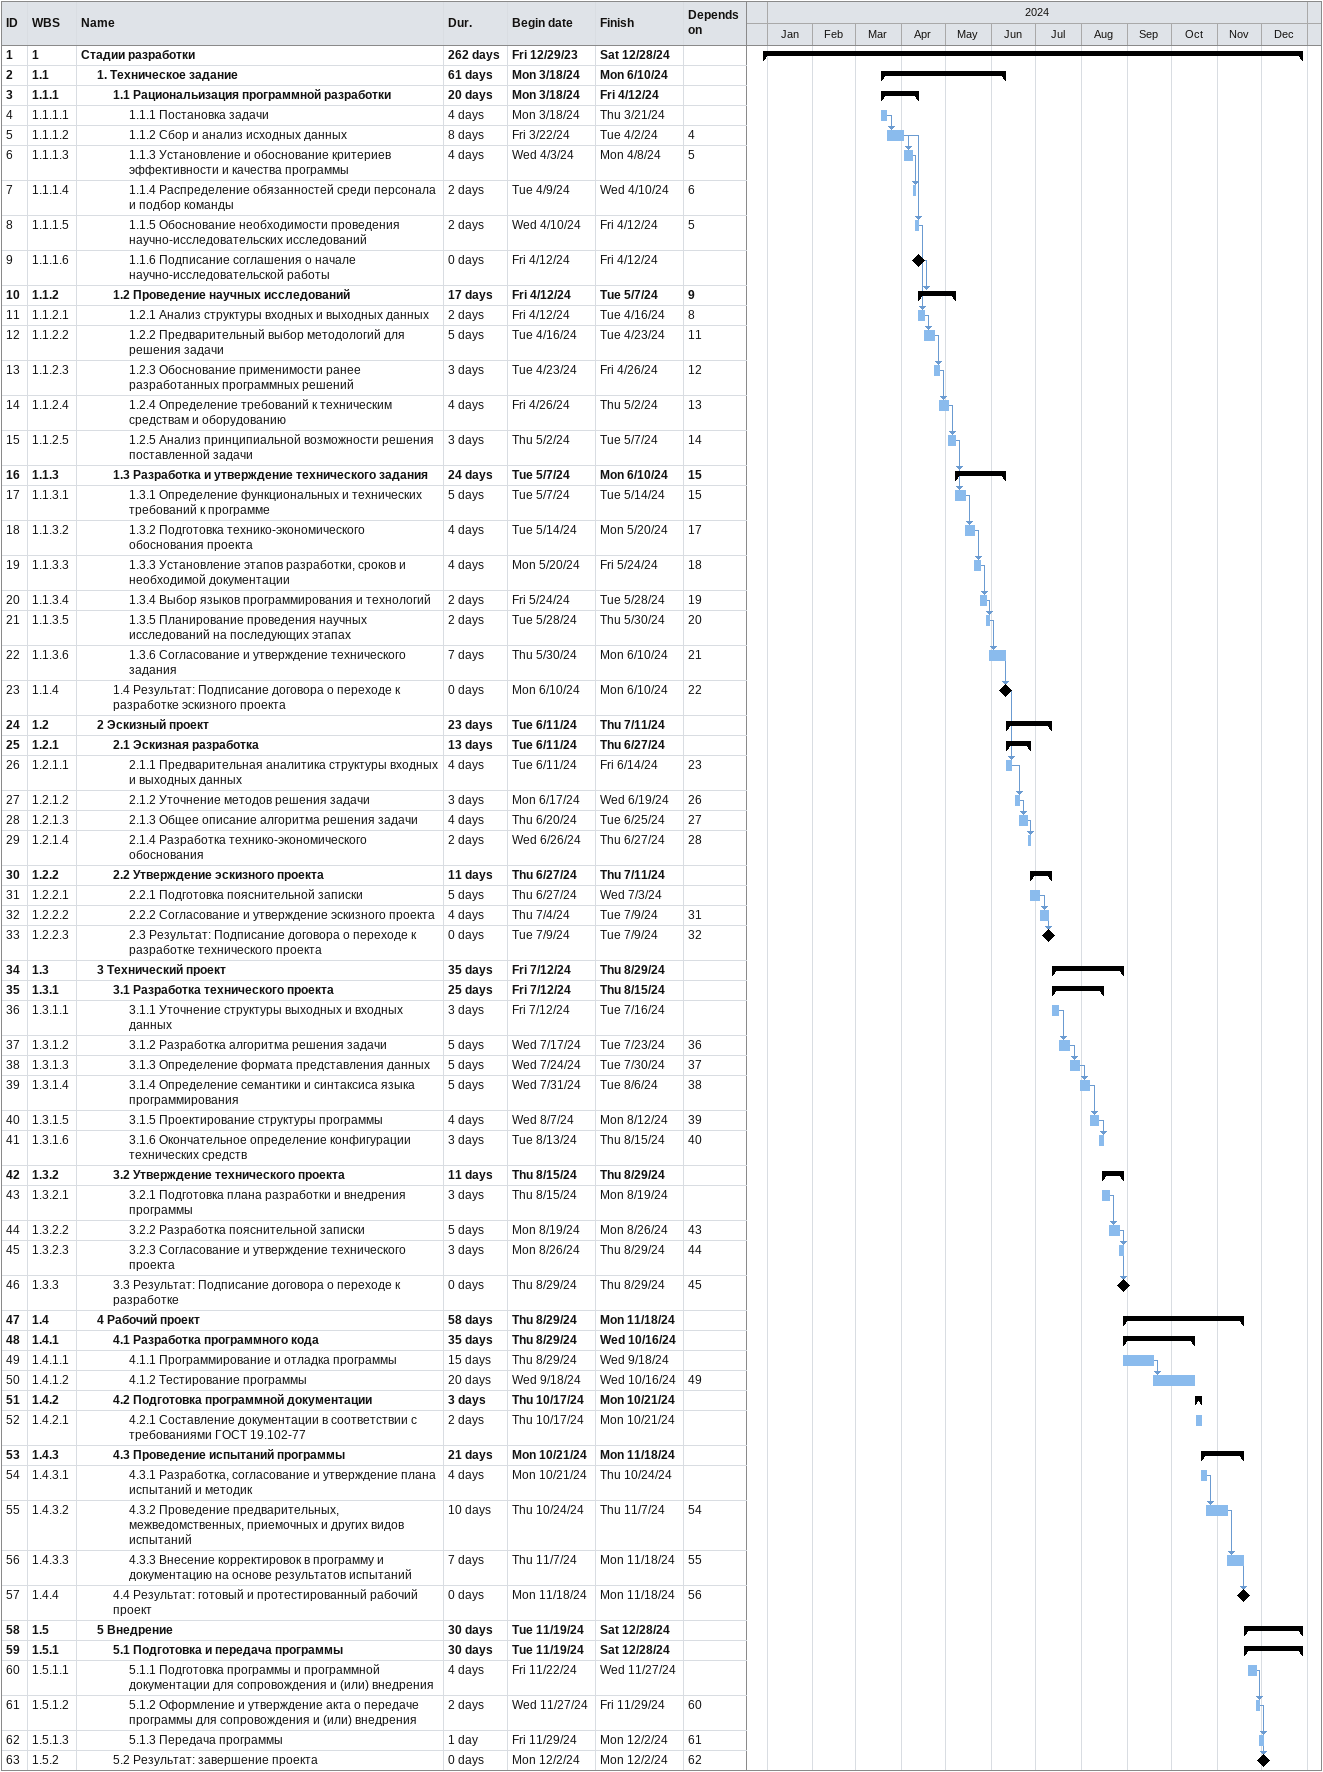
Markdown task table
| ID | WBS | Task | Duration | Start | Finish | Predecessors |
|---|---|---|---|---|---|---|
| 1 | 1 | **Стадии разработки** | 262d | 2023-12-29 | 2024-12-28 |  |
| 2 | 1.1 | **1. Техническое задание** | 61d | 2024-03-18 | 2024-06-10 |  |
| 3 | 1.1.1 | **1.1 Рациональизация программной разработки** | 20d | 2024-03-18 | 2024-04-12 |  |
| 4 | 1.1.1.1 | 1.1.1 Постановка задачи | 4d | 2024-03-18 | 2024-03-21 |  |
| 5 | 1.1.1.2 | 1.1.2 Сбор и анализ исходных данных | 8d | 2024-03-22 | 2024-04-02 | 4 |
| 6 | 1.1.1.3 | 1.1.3 Установление и обоснование критериев эффективности и качества программы | 4d | 2024-04-03 | 2024-04-08 | 5 |
| 7 | 1.1.1.4 | 1.1.4 Распределение обязанностей среди персонала и подбор команды | 2d | 2024-04-09 | 2024-04-10 | 6 |
| 8 | 1.1.1.5 | 1.1.5 Обоснование необходимости проведения научно-исследовательских исследований | 2d | 2024-04-10 | 2024-04-12 | 5 |
| 9 | 1.1.1.6 | 1.1.6 Подписание соглашения о начале научно-исследовательской работы | 0d | 2024-04-12 | 2024-04-12 |  |
| 10 | 1.1.2 | **1.2 Проведение научных исследований** | 17d | 2024-04-12 | 2024-05-07 | 9 |
| 11 | 1.1.2.1 | 1.2.1 Анализ структуры входных и выходных данных | 2d | 2024-04-12 | 2024-04-16 | 8 |
| 12 | 1.1.2.2 | 1.2.2 Предварительный выбор методологий для решения задачи | 5d | 2024-04-16 | 2024-04-23 | 11 |
| 13 | 1.1.2.3 | 1.2.3 Обоснование применимости ранее разработанных программных решений | 3d | 2024-04-23 | 2024-04-26 | 12 |
| 14 | 1.1.2.4 | 1.2.4 Определение требований к техническим средствам и оборудованию | 4d | 2024-04-26 | 2024-05-02 | 13 |
| 15 | 1.1.2.5 | 1.2.5 Анализ принципиальной возможности решения поставленной задачи | 3d | 2024-05-02 | 2024-05-07 | 14 |
| 16 | 1.1.3 | **1.3 Разработка и утверждение технического задания** | 24d | 2024-05-07 | 2024-06-10 | 15 |
| 17 | 1.1.3.1 | 1.3.1 Определение функциональных и технических требований к программе | 5d | 2024-05-07 | 2024-05-14 | 15 |
| 18 | 1.1.3.2 | 1.3.2 Подготовка технико-экономического обоснования проекта | 4d | 2024-05-14 | 2024-05-20 | 17 |
| 19 | 1.1.3.3 | 1.3.3 Установление этапов разработки, сроков и необходимой документации | 4d | 2024-05-20 | 2024-05-24 | 18 |
| 20 | 1.1.3.4 | 1.3.4 Выбор языков программирования и технологий | 2d | 2024-05-24 | 2024-05-28 | 19 |
| 21 | 1.1.3.5 | 1.3.5 Планирование проведения научных исследований на последующих этапах | 2d | 2024-05-28 | 2024-05-30 | 20 |
| 22 | 1.1.3.6 | 1.3.6 Согласование и утверждение технического задания | 7d | 2024-05-30 | 2024-06-10 | 21 |
| 23 | 1.1.4 | 1.4 Результат: Подписание договора о переходе к разработке эскизного проекта | 0d | 2024-06-10 | 2024-06-10 | 22 |
| 24 | 1.2 | **2 Эскизный проект** | 23d | 2024-06-11 | 2024-07-11 |  |
| 25 | 1.2.1 | **2.1 Эскизная разработка** | 13d | 2024-06-11 | 2024-06-27 |  |
| 26 | 1.2.1.1 | 2.1.1 Предварительная аналитика структуры входных и выходных данных | 4d | 2024-06-11 | 2024-06-14 | 23 |
| 27 | 1.2.1.2 | 2.1.2 Уточнение методов решения задачи | 3d | 2024-06-17 | 2024-06-19 | 26 |
| 28 | 1.2.1.3 | 2.1.3 Общее описание алгоритма решения задачи | 4d | 2024-06-20 | 2024-06-25 | 27 |
| 29 | 1.2.1.4 | 2.1.4 Разработка технико-экономического обоснования | 2d | 2024-06-26 | 2024-06-27 | 28 |
| 30 | 1.2.2 | **2.2 Утверждение эскизного проекта** | 11d | 2024-06-27 | 2024-07-11 |  |
| 31 | 1.2.2.1 | 2.2.1 Подготовка пояснительной записки | 5d | 2024-06-27 | 2024-07-03 |  |
| 32 | 1.2.2.2 | 2.2.2 Согласование и утверждение эскизного проекта | 4d | 2024-07-04 | 2024-07-09 | 31 |
| 33 | 1.2.2.3 | 2.3 Результат: Подписание договора о переходе к разработке технического проекта | 0d | 2024-07-09 | 2024-07-09 | 32 |
| 34 | 1.3 | **3 Технический проект** | 35d | 2024-07-12 | 2024-08-29 |  |
| 35 | 1.3.1 | **3.1 Разработка технического проекта** | 25d | 2024-07-12 | 2024-08-15 |  |
| 36 | 1.3.1.1 | 3.1.1 Уточнение структуры выходных и входных данных | 3d | 2024-07-12 | 2024-07-16 |  |
| 37 | 1.3.1.2 | 3.1.2 Разработка алгоритма решения задачи | 5d | 2024-07-17 | 2024-07-23 | 36 |
| 38 | 1.3.1.3 | 3.1.3 Определение формата представления данных | 5d | 2024-07-24 | 2024-07-30 | 37 |
| 39 | 1.3.1.4 | 3.1.4 Определение семантики и синтаксиса языка программирования | 5d | 2024-07-31 | 2024-08-06 | 38 |
| 40 | 1.3.1.5 | 3.1.5 Проектирование структуры программы | 4d | 2024-08-07 | 2024-08-12 | 39 |
| 41 | 1.3.1.6 | 3.1.6 Окончательное определение конфигурации технических средств | 3d | 2024-08-13 | 2024-08-15 | 40 |
| 42 | 1.3.2 | **3.2 Утверждение технического проекта** | 11d | 2024-08-15 | 2024-08-29 |  |
| 43 | 1.3.2.1 | 3.2.1 Подготовка плана разработки и внедрения программы | 3d | 2024-08-15 | 2024-08-19 |  |
| 44 | 1.3.2.2 | 3.2.2 Разработка пояснительной записки | 5d | 2024-08-19 | 2024-08-26 | 43 |
| 45 | 1.3.2.3 | 3.2.3 Согласование и утверждение технического проекта | 3d | 2024-08-26 | 2024-08-29 | 44 |
| 46 | 1.3.3 | 3.3 Результат: Подписание договора о переходе к разработке | 0d | 2024-08-29 | 2024-08-29 | 45 |
| 47 | 1.4 | **4 Рабочий проект** | 58d | 2024-08-29 | 2024-11-18 |  |
| 48 | 1.4.1 | **4.1 Разработка программного кода** | 35d | 2024-08-29 | 2024-10-16 |  |
| 49 | 1.4.1.1 | 4.1.1 Программирование и отладка программы | 15d | 2024-08-29 | 2024-09-18 |  |
| 50 | 1.4.1.2 | 4.1.2 Тестирование программы | 20d | 2024-09-18 | 2024-10-16 | 49 |
| 51 | 1.4.2 | **4.2 Подготовка программной документации** | 3d | 2024-10-17 | 2024-10-21 |  |
| 52 | 1.4.2.1 | 4.2.1 Составление документации в соответствии с требованиями ГОСТ 19.102-77 | 2d | 2024-10-17 | 2024-10-21 |  |
| 53 | 1.4.3 | **4.3 Проведение испытаний программы** | 21d | 2024-10-21 | 2024-11-18 |  |
| 54 | 1.4.3.1 | 4.3.1 Разработка, согласование и утверждение плана испытаний и методик | 4d | 2024-10-21 | 2024-10-24 |  |
| 55 | 1.4.3.2 | 4.3.2 Проведение предварительных, межведомственных, приемочных и других видов испытаний | 10d | 2024-10-24 | 2024-11-07 | 54 |
| 56 | 1.4.3.3 | 4.3.3 Внесение корректировок в программу и документацию на основе результатов испытаний | 7d | 2024-11-07 | 2024-11-18 | 55 |
| 57 | 1.4.4 | 4.4 Результат: готовый и протестированный рабочий проект | 0d | 2024-11-18 | 2024-11-18 | 56 |
| 58 | 1.5 | **5 Внедрение** | 30d | 2024-11-19 | 2024-12-28 |  |
| 59 | 1.5.1 | **5.1 Подготовка и передача программы** | 30d | 2024-11-19 | 2024-12-28 |  |
| 60 | 1.5.1.1 | 5.1.1 Подготовка программы и программной документации для сопровождения и (или) внедрения | 4d | 2024-11-22 | 2024-11-27 |  |
| 61 | 1.5.1.2 | 5.1.2 Оформление и утверждение акта о передаче программы для сопровождения и (или) внедрения | 2d | 2024-11-27 | 2024-11-29 | 60 |
| 62 | 1.5.1.3 | 5.1.3 Передача программы | 1d | 2024-11-29 | 2024-12-02 | 61 |
| 63 | 1.5.2 | 5.2 Результат: завершение проекта | 0d | 2024-12-02 | 2024-12-02 | 62 |
